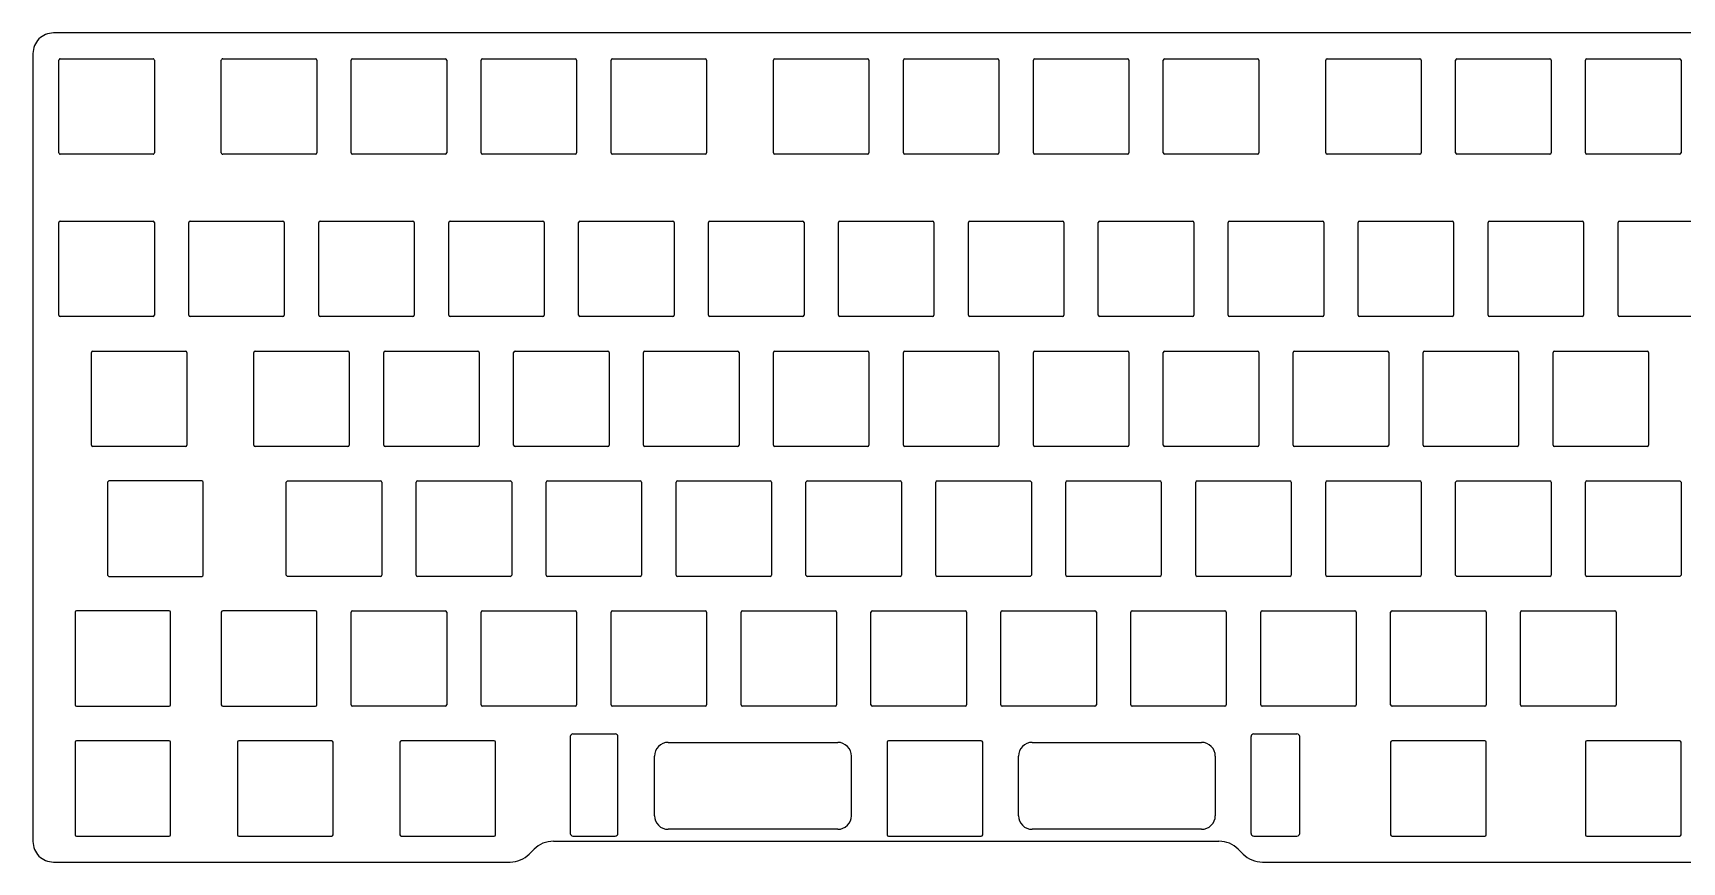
# Model space of a CAD drawing. Extents: x 0 to 1061, y 483 to 842.
# Drawn here: x 0 to 686, y 497 to 842 of the extents above; entities that cross this region are included whole.
import ezdxf

# ---------------------------------------------------------------- set-up
doc = ezdxf.new("R2010")
doc.units = 0
doc.layers.get('0').update_dxf_attribs({"linetype": 'CONTINUOUS'})

msp = doc.modelspace()

# ---------------------------------------------------------------- linework, layer by layer
at = {"color": 7}
for points in [[(744.963278, 841.552028), (674.638776, 841.552028), (431.673756, 841.552028), (188.70873, 841.552028), (8.841435, 841.552028)], [(0.3375, 833.048093), (0.3375, 505.327714)], [(11.109151, 791.662278), (11.109151, 830.213448)], [(11.67608, 830.780377), (50.22725, 830.780377)], [(50.794179, 830.213448), (50.794179, 791.662278)], [(78.609128, 791.662278), (78.609128, 830.213448)], [(79.17606, 830.780377), (117.727234, 830.780377)], [(118.294159, 830.213448), (118.294159, 791.662278)], [(132.60912, 791.662278), (132.60912, 830.213448)], [(133.176045, 830.780377), (171.727219, 830.780377)], [(172.294144, 830.213448), (172.294144, 791.662278)], [(186.609105, 791.662278), (186.609105, 830.213448)], [(187.17603, 830.780377), (225.727204, 830.780377)], [(226.294129, 830.213448), (226.294129, 791.662278)], [(240.60909, 791.662278), (240.60909, 830.213448)], [(241.176015, 830.780377), (279.727189, 830.780377)], [(280.294114, 830.213448), (280.294114, 791.662278)], [(308.109071, 791.662278), (308.109071, 830.213448)], [(308.675996, 830.780377), (347.22717, 830.780377)], [(347.794095, 830.213448), (347.794095, 791.662278)], [(362.109056, 791.662278), (362.109056, 830.213448)], [(362.675981, 830.780377), (401.227155, 830.780377)], [(401.79408, 830.213448), (401.79408, 791.662278)], [(416.109041, 791.662278), (416.109041, 830.213448)], [(416.675966, 830.780377), (455.22714, 830.780377)], [(455.794065, 830.213448), (455.794065, 791.662278)], [(470.109026, 791.662278), (470.109026, 830.213448)], [(470.67595, 830.780377), (509.227125, 830.780377)], [(509.794049, 830.213448), (509.794049, 791.662278)], [(537.609007, 791.662278), (537.609007, 830.213448)], [(538.175931, 830.780377), (576.727106, 830.780377)], [(577.294031, 830.213448), (577.294031, 791.662278)], [(591.608992, 791.662278), (591.608992, 830.213448)], [(592.175916, 830.780377), (630.727091, 830.780377)], [(631.294015, 830.213448), (631.294015, 791.662278)], [(645.608976, 791.662278), (645.608976, 830.213448)], [(646.175901, 830.780377), (684.727075, 830.780377)], [(685.294, 830.213448), (685.294, 791.662278)], [(50.22725, 791.095349), (11.67608, 791.095349)], [(117.727234, 791.095349), (79.17606, 791.095349)], [(171.727219, 791.095349), (133.176045, 791.095349)], [(225.727204, 791.095349), (187.17603, 791.095349)], [(279.727189, 791.095349), (241.176015, 791.095349)], [(347.22717, 791.095349), (308.675996, 791.095349)], [(401.227155, 791.095349), (362.675981, 791.095349)], [(455.22714, 791.095349), (416.675966, 791.095349)], [(509.227125, 791.095349), (470.67595, 791.095349)], [(576.727106, 791.095349), (538.175931, 791.095349)], [(630.727091, 791.095349), (592.175916, 791.095349)], [(684.727075, 791.095349), (646.175901, 791.095349)], [(11.109151, 724.162293), (11.109151, 762.713467)], [(11.67608, 763.280392), (50.22725, 763.280392)], [(50.794179, 762.713467), (50.794179, 724.162293)], [(65.109135, 724.162293), (65.109135, 762.713467)], [(65.676065, 763.280392), (104.227238, 763.280392)], [(104.794163, 762.713467), (104.794163, 724.162293)], [(119.109124, 724.162293), (119.109124, 762.713467)], [(119.676049, 763.280392), (158.227223, 763.280392)], [(158.794148, 762.713467), (158.794148, 724.162293)], [(173.109109, 724.162293), (173.109109, 762.713467)], [(173.676034, 763.280392), (212.227208, 763.280392)], [(212.794133, 762.713467), (212.794133, 724.162293)], [(227.109094, 724.162293), (227.109094, 762.713467)], [(227.676019, 763.280392), (266.227193, 763.280392)], [(266.794118, 762.713467), (266.794118, 724.162293)], [(281.109079, 724.162293), (281.109079, 762.713467)], [(281.676003, 763.280392), (320.227178, 763.280392)], [(320.794102, 762.713467), (320.794102, 724.162293)], [(335.109063, 724.162293), (335.109063, 762.713467)], [(335.675988, 763.280392), (374.227162, 763.280392)], [(374.794087, 762.713467), (374.794087, 724.162293)], [(389.109048, 724.162293), (389.109048, 762.713467)], [(389.675973, 763.280392), (428.227147, 763.280392)], [(428.794072, 762.713467), (428.794072, 724.162293)], [(443.109033, 724.162293), (443.109033, 762.713467)], [(443.675958, 763.280392), (482.227132, 763.280392)], [(482.794057, 762.713467), (482.794057, 724.162293)], [(497.109018, 724.162293), (497.109018, 762.713467)], [(497.675943, 763.280392), (536.227117, 763.280392)], [(536.794042, 762.713467), (536.794042, 724.162293)], [(551.109003, 724.162293), (551.109003, 762.713467)], [(551.675928, 763.280392), (590.227102, 763.280392)], [(590.794027, 762.713467), (590.794027, 724.162293)], [(605.108988, 724.162293), (605.108988, 762.713467)], [(605.675913, 763.280392), (644.227087, 763.280392)], [(644.794012, 762.713467), (644.794012, 724.162293)], [(659.108973, 724.162293), (659.108973, 762.713467)], [(659.675897, 763.280392), (698.227072, 763.280392)], [(50.22725, 723.595368), (11.67608, 723.595368)], [(104.227238, 723.595368), (65.676065, 723.595368)], [(158.227223, 723.595368), (119.676049, 723.595368)], [(212.227208, 723.595368), (173.676034, 723.595368)], [(266.227193, 723.595368), (227.676019, 723.595368)], [(320.227178, 723.595368), (281.676003, 723.595368)], [(374.227162, 723.595368), (335.675988, 723.595368)], [(428.227147, 723.595368), (389.675973, 723.595368)], [(482.227132, 723.595368), (443.675958, 723.595368)], [(536.227117, 723.595368), (497.675943, 723.595368)], [(590.227102, 723.595368), (551.675928, 723.595368)], [(644.227087, 723.595368), (605.675913, 723.595368)], [(698.227072, 723.595368), (659.675897, 723.595368)], [(24.609147, 670.162308), (24.609147, 708.713482)], [(25.176076, 709.280407), (63.727246, 709.280407)], [(64.294175, 708.713482), (64.294175, 670.162308)], [(92.109132, 670.162308), (92.109132, 708.713482)], [(92.676056, 709.280407), (131.227231, 709.280407)], [(131.794156, 708.713482), (131.794156, 670.162308)], [(146.109117, 670.162308), (146.109117, 708.713482)], [(146.676041, 709.280407), (185.227216, 709.280407)], [(185.79414, 708.713482), (185.79414, 670.162308)], [(200.109101, 670.162308), (200.109101, 708.713482)], [(200.676026, 709.280407), (239.2272, 709.280407)], [(239.794125, 708.713482), (239.794125, 670.162308)], [(254.109086, 670.162308), (254.109086, 708.713482)], [(254.676011, 709.280407), (293.227185, 709.280407)], [(293.79411, 708.713482), (293.79411, 670.162308)], [(308.109071, 670.162308), (308.109071, 708.713482)], [(308.675996, 709.280407), (347.22717, 709.280407)], [(347.794095, 708.713482), (347.794095, 670.162308)], [(362.109056, 670.162308), (362.109056, 708.713482)], [(362.675981, 709.280407), (401.227155, 709.280407)], [(401.79408, 708.713482), (401.79408, 670.162308)], [(416.109041, 670.162308), (416.109041, 708.713482)], [(416.675966, 709.280407), (455.22714, 709.280407)], [(455.794065, 708.713482), (455.794065, 670.162308)], [(470.109026, 670.162308), (470.109026, 708.713482)], [(470.67595, 709.280407), (509.227125, 709.280407)], [(509.794049, 708.713482), (509.794049, 670.162308)], [(524.10901, 670.162308), (524.10901, 708.713482)], [(524.675935, 709.280407), (563.227109, 709.280407)], [(563.794034, 708.713482), (563.794034, 670.162308)], [(578.108995, 670.162308), (578.108995, 708.713482)], [(578.67592, 709.280407), (617.227094, 709.280407)], [(617.794019, 708.713482), (617.794019, 670.162308)], [(632.10898, 670.162308), (632.10898, 708.713482)], [(632.675905, 709.280407), (671.227079, 709.280407)], [(671.794004, 708.713482), (671.794004, 670.162308)], [(63.727246, 669.595383), (25.176076, 669.595383)], [(131.227231, 669.595383), (92.676056, 669.595383)], [(185.227216, 669.595383), (146.676041, 669.595383)], [(239.2272, 669.595383), (200.676026, 669.595383)], [(293.227185, 669.595383), (254.676011, 669.595383)], [(347.22717, 669.595383), (308.675996, 669.595383)], [(401.227155, 669.595383), (362.675981, 669.595383)], [(455.22714, 669.595383), (416.675966, 669.595383)], [(509.227125, 669.595383), (470.67595, 669.595383)], [(563.227109, 669.595383), (524.675935, 669.595383)], [(617.227094, 669.595383), (578.67592, 669.595383)], [(671.227079, 669.595383), (632.675905, 669.595383)], [(31.359145, 654.713498), (31.359145, 616.162323)], [(70.477244, 655.280422), (31.926074, 655.280422)], [(71.044173, 616.162323), (71.044173, 654.713498)], [(105.609128, 616.162323), (105.609128, 654.713498)], [(106.176053, 655.280422), (144.727227, 655.280422)], [(145.294152, 654.713498), (145.294152, 616.162323)], [(159.609113, 616.162323), (159.609113, 654.713498)], [(160.176038, 655.280422), (198.727212, 655.280422)], [(199.294137, 654.713498), (199.294137, 616.162323)], [(213.609098, 616.162323), (213.609098, 654.713498)], [(214.176022, 655.280422), (252.727197, 655.280422)], [(253.294121, 654.713498), (253.294121, 616.162323)], [(267.609082, 616.162323), (267.609082, 654.713498)], [(268.176007, 655.280422), (306.727181, 655.280422)], [(307.294106, 654.713498), (307.294106, 616.162323)], [(321.609067, 616.162323), (321.609067, 654.713498)], [(322.175992, 655.280422), (360.727166, 655.280422)], [(361.294091, 654.713498), (361.294091, 616.162323)], [(375.609052, 616.162323), (375.609052, 654.713498)], [(376.175977, 655.280422), (414.727151, 655.280422)], [(415.294076, 654.713498), (415.294076, 616.162323)], [(429.609037, 616.162323), (429.609037, 654.713498)], [(430.175962, 655.280422), (468.727136, 655.280422)], [(469.294061, 654.713498), (469.294061, 616.162323)], [(483.609022, 616.162323), (483.609022, 654.713498)], [(484.175947, 655.280422), (522.727121, 655.280422)], [(523.294046, 654.713498), (523.294046, 616.162323)], [(537.609007, 616.162323), (537.609007, 654.713498)], [(538.175931, 655.280422), (576.727106, 655.280422)], [(577.294031, 654.713498), (577.294031, 616.162323)], [(591.608992, 616.162323), (591.608992, 654.713498)], [(592.175916, 655.280422), (630.727091, 655.280422)], [(631.294015, 654.713498), (631.294015, 616.162323)], [(645.608976, 616.162323), (645.608976, 654.713498)], [(646.175901, 655.280422), (684.727075, 655.280422)], [(685.294, 654.713498), (685.294, 616.162323)], [(31.926074, 615.595399), (70.477244, 615.595399)], [(144.727227, 615.595399), (106.176053, 615.595399)], [(198.727212, 615.595399), (160.176038, 615.595399)], [(252.727197, 615.595399), (214.176022, 615.595399)], [(306.727181, 615.595399), (268.176007, 615.595399)], [(360.727166, 615.595399), (322.175992, 615.595399)], [(414.727151, 615.595399), (376.175977, 615.595399)], [(468.727136, 615.595399), (430.175962, 615.595399)], [(522.727121, 615.595399), (484.175947, 615.595399)], [(576.727106, 615.595399), (538.175931, 615.595399)], [(630.727091, 615.595399), (592.175916, 615.595399)], [(684.727075, 615.595399), (646.175901, 615.595399)], [(17.859149, 600.713513), (17.859149, 562.162339)], [(56.977248, 601.280438), (18.426078, 601.280438)], [(57.544177, 562.162339), (57.544177, 600.713513)], [(78.609128, 600.713513), (78.609128, 562.162339)], [(117.727234, 601.280438), (79.17606, 601.280438)], [(118.294159, 562.162339), (118.294159, 600.713513)], [(132.60912, 562.162339), (132.60912, 600.713513)], [(133.176045, 601.280438), (171.727219, 601.280438)], [(172.294144, 600.713513), (172.294144, 562.162339)], [(186.609105, 562.162339), (186.609105, 600.713513)], [(187.17603, 601.280438), (225.727204, 601.280438)], [(226.294129, 600.713513), (226.294129, 562.162339)], [(240.60909, 562.162339), (240.60909, 600.713513)], [(241.176015, 601.280438), (279.727189, 601.280438)], [(280.294114, 600.713513), (280.294114, 562.162339)], [(294.609075, 562.162339), (294.609075, 600.713513)], [(295.176, 601.280438), (333.727174, 601.280438)], [(334.294099, 600.713513), (334.294099, 562.162339)], [(348.60906, 562.162339), (348.60906, 600.713513)], [(349.175985, 601.280438), (387.727159, 601.280438)], [(388.294084, 600.713513), (388.294084, 562.162339)], [(402.609045, 562.162339), (402.609045, 600.713513)], [(403.175969, 601.280438), (441.727144, 601.280438)], [(442.294068, 600.713513), (442.294068, 562.162339)], [(456.609029, 562.162339), (456.609029, 600.713513)], [(457.175954, 601.280438), (495.727128, 601.280438)], [(496.294053, 600.713513), (496.294053, 562.162339)], [(510.609014, 562.162339), (510.609014, 600.713513)], [(511.175939, 601.280438), (549.727113, 601.280438)], [(550.294038, 600.713513), (550.294038, 562.162339)], [(564.608999, 562.162339), (564.608999, 600.713513)], [(565.175924, 601.280438), (603.727098, 601.280438)], [(604.294023, 600.713513), (604.294023, 562.162339)], [(618.608984, 562.162339), (618.608984, 600.713513)], [(619.175909, 601.280438), (657.727083, 601.280438)], [(658.294008, 600.713513), (658.294008, 562.162339)], [(18.426078, 561.595414), (56.977248, 561.595414)], [(79.17606, 561.595414), (117.727234, 561.595414)], [(171.727219, 561.595414), (133.176045, 561.595414)], [(225.727204, 561.595414), (187.17603, 561.595414)], [(279.727189, 561.595414), (241.176015, 561.595414)], [(333.727174, 561.595414), (295.176, 561.595414)], [(387.727159, 561.595414), (349.175985, 561.595414)], [(441.727144, 561.595414), (403.175969, 561.595414)], [(495.727128, 561.595414), (457.175954, 561.595414)], [(549.727113, 561.595414), (511.175939, 561.595414)], [(603.727098, 561.595414), (565.175924, 561.595414)], [(657.727083, 561.595414), (619.175909, 561.595414)], [(223.613967, 548.981242), (223.613967, 508.729286)], [(224.747824, 550.115099), (242.32263, 550.115099)], [(243.456487, 508.729286), (243.456487, 548.981242)], [(506.605073, 508.729286), (506.605073, 548.981242)], [(507.738938, 550.115099), (525.675363, 550.115099)], [(526.80922, 508.729286), (526.80922, 548.981242)], [(17.859149, 546.713528), (17.859149, 508.162354)], [(56.977248, 547.280453), (18.426078, 547.280453)], [(57.544177, 508.162354), (57.544177, 546.713528)], [(85.359134, 546.713528), (85.359134, 508.162354)], [(124.477233, 547.280453), (85.926058, 547.280453)], [(125.044157, 508.162354), (125.044157, 546.713528)], [(152.859115, 546.713528), (152.859115, 508.162354)], [(191.977214, 547.280453), (153.426039, 547.280453)], [(192.544138, 508.162354), (192.544138, 546.713528)], [(264.349238, 546.571793), (334.807879, 546.571793)], [(355.359058, 546.713528), (355.359058, 508.162354)], [(394.477157, 547.280453), (355.925983, 547.280453)], [(395.044082, 508.162354), (395.044082, 546.713528)], [(415.595261, 546.571793), (486.053901, 546.571793)], [(564.608999, 546.713528), (564.608999, 508.162354)], [(603.727098, 547.280453), (565.175924, 547.280453)], [(604.294023, 508.162354), (604.294023, 546.713528)], [(645.608976, 546.713528), (645.608976, 508.162354)], [(684.727075, 547.280453), (646.175901, 547.280453)], [(685.294, 508.162354), (685.294, 546.713528)], [(258.679945, 516.099361), (258.679945, 540.902507)], [(340.477172, 516.099361), (340.477172, 540.902507)], [(409.925967, 516.099361), (409.925967, 540.902507)], [(491.723195, 540.902507), (491.723195, 516.099361)], [(18.426078, 507.595429), (56.977248, 507.595429)], [(85.926058, 507.595429), (124.477233, 507.595429)], [(153.426039, 507.595429), (191.977214, 507.595429)], [(224.747824, 507.595429), (242.32263, 507.595429)], [(334.807879, 510.430076), (264.349238, 510.430076)], [(355.925983, 507.595429), (394.477157, 507.595429)], [(486.053901, 510.430076), (415.595261, 510.430076)], [(507.738938, 507.595429), (525.675363, 507.595429)], [(565.175924, 507.595429), (603.727098, 507.595429)], [(646.175901, 507.595429), (684.727075, 507.595429)], [(206.61907, 500.144773), (208.622746, 502.14845)], [(216.640334, 505.469442), (493.262817, 505.469442)], [(501.280404, 502.14845), (503.284081, 500.144773)], [(8.841435, 496.823774), (148.128798, 496.823774), (198.601482, 496.823774)], [(511.301669, 496.823774), (607.12867, 496.823774), (710.168013, 496.823774)]]:
    msp.add_lwpolyline(points, dxfattribs=at)
for points in [[(2.828245, 839.061283), (1.233448, 837.466486), (0.3375, 835.303477), (0.3375, 833.048093)], [(8.841435, 841.552028), (6.586051, 841.552028), (4.423042, 840.65608), (2.828245, 839.061283)], [(11.2752, 830.614327), (11.168881, 830.508007), (11.109151, 830.363807), (11.109151, 830.213448)], [(11.67608, 830.780377), (11.525721, 830.780377), (11.38152, 830.720647), (11.2752, 830.614327)], [(50.628129, 830.614327), (50.521809, 830.720647), (50.377609, 830.780377), (50.22725, 830.780377)], [(50.794179, 830.213448), (50.794179, 830.363807), (50.734449, 830.508007), (50.628129, 830.614327)], [(78.775179, 830.614328), (78.668858, 830.508008), (78.609128, 830.363807), (78.609128, 830.213448)], [(79.17606, 830.780377), (79.025701, 830.780378), (78.881499, 830.720648), (78.775179, 830.614328)], [(118.294159, 830.213448), (118.294159, 830.526552), (118.040339, 830.780374), (117.727234, 830.780377)], [(133.176045, 830.780377), (132.86294, 830.780374), (132.60912, 830.526552), (132.60912, 830.213448)], [(172.294144, 830.213448), (172.294144, 830.526552), (172.040324, 830.780374), (171.727219, 830.780377)], [(187.17603, 830.780377), (186.862925, 830.780374), (186.609105, 830.526552), (186.609105, 830.213448)], [(226.294129, 830.213448), (226.294129, 830.526552), (226.040309, 830.780374), (225.727204, 830.780377)], [(241.176015, 830.780377), (240.86291, 830.780374), (240.60909, 830.526552), (240.60909, 830.213448)], [(280.294114, 830.213448), (280.294114, 830.526552), (280.040294, 830.780374), (279.727189, 830.780377)], [(308.675996, 830.780377), (308.362891, 830.780374), (308.109071, 830.526552), (308.109071, 830.213448)], [(347.794095, 830.213448), (347.794095, 830.526552), (347.540275, 830.780374), (347.22717, 830.780377)], [(362.675981, 830.780377), (362.362876, 830.780374), (362.109056, 830.526552), (362.109056, 830.213448)], [(401.79408, 830.213448), (401.79408, 830.526552), (401.54026, 830.780374), (401.227155, 830.780377)], [(416.675966, 830.780377), (416.362861, 830.780374), (416.109041, 830.526552), (416.109041, 830.213448)], [(455.794065, 830.213448), (455.794065, 830.526552), (455.540244, 830.780374), (455.22714, 830.780377)], [(470.67595, 830.780377), (470.362846, 830.780374), (470.109026, 830.526552), (470.109026, 830.213448)], [(509.794049, 830.213448), (509.794049, 830.526552), (509.540229, 830.780374), (509.227125, 830.780377)], [(538.175931, 830.780377), (537.862827, 830.780374), (537.609007, 830.526552), (537.609007, 830.213448)], [(577.294031, 830.213448), (577.294031, 830.526552), (577.04021, 830.780374), (576.727106, 830.780377)], [(592.175916, 830.780377), (591.862812, 830.780374), (591.608992, 830.526552), (591.608992, 830.213448)], [(631.294015, 830.213448), (631.294015, 830.526552), (631.040195, 830.780374), (630.727091, 830.780377)], [(646.175901, 830.780377), (645.862797, 830.780374), (645.608976, 830.526552), (645.608976, 830.213448)], [(685.294, 830.213448), (685.294, 830.526552), (685.04018, 830.780374), (684.727075, 830.780377)], [(11.109151, 791.662278), (11.109151, 791.511919), (11.168881, 791.367718), (11.2752, 791.261398)], [(11.2752, 791.261398), (11.38152, 791.155078), (11.525721, 791.095349), (11.67608, 791.095349)], [(50.22725, 791.095349), (50.377609, 791.095349), (50.521809, 791.155078), (50.628129, 791.261398)], [(50.628129, 791.261398), (50.734449, 791.367718), (50.794179, 791.511919), (50.794179, 791.662278)], [(78.609128, 791.662278), (78.609128, 791.511918), (78.668858, 791.367717), (78.775179, 791.261397)], [(78.775179, 791.261397), (78.881499, 791.155077), (79.025701, 791.095348), (79.17606, 791.095349)], [(117.727234, 791.095349), (118.040339, 791.095351), (118.294159, 791.349173), (118.294159, 791.662278)], [(132.60912, 791.662278), (132.60912, 791.349173), (132.86294, 791.095351), (133.176045, 791.095349)], [(171.727219, 791.095349), (172.040324, 791.095351), (172.294144, 791.349173), (172.294144, 791.662278)], [(186.609105, 791.662278), (186.609105, 791.349173), (186.862925, 791.095351), (187.17603, 791.095349)], [(225.727204, 791.095349), (226.040309, 791.095351), (226.294129, 791.349173), (226.294129, 791.662278)], [(240.60909, 791.662278), (240.60909, 791.349173), (240.86291, 791.095351), (241.176015, 791.095349)], [(279.727189, 791.095349), (280.040294, 791.095351), (280.294114, 791.349173), (280.294114, 791.662278)], [(308.109071, 791.662278), (308.109071, 791.349173), (308.362891, 791.095351), (308.675996, 791.095349)], [(347.22717, 791.095349), (347.540275, 791.095351), (347.794095, 791.349173), (347.794095, 791.662278)], [(362.109056, 791.662278), (362.109056, 791.349173), (362.362876, 791.095351), (362.675981, 791.095349)], [(401.227155, 791.095349), (401.54026, 791.095351), (401.79408, 791.349173), (401.79408, 791.662278)], [(416.109041, 791.662278), (416.109041, 791.349173), (416.362861, 791.095351), (416.675966, 791.095349)], [(455.22714, 791.095349), (455.540244, 791.095351), (455.794065, 791.349173), (455.794065, 791.662278)], [(470.109026, 791.662278), (470.109026, 791.349173), (470.362846, 791.095351), (470.67595, 791.095349)], [(509.227125, 791.095349), (509.540229, 791.095351), (509.794049, 791.349173), (509.794049, 791.662278)], [(537.609007, 791.662278), (537.609007, 791.349173), (537.862827, 791.095351), (538.175931, 791.095349)], [(576.727106, 791.095349), (577.04021, 791.095351), (577.294031, 791.349173), (577.294031, 791.662278)], [(591.608992, 791.662278), (591.608992, 791.349173), (591.862812, 791.095351), (592.175916, 791.095349)], [(630.727091, 791.095349), (631.040195, 791.095351), (631.294015, 791.349173), (631.294015, 791.662278)], [(645.608976, 791.662278), (645.608976, 791.349173), (645.862797, 791.095351), (646.175901, 791.095349)], [(684.727075, 791.095349), (685.04018, 791.095351), (685.294, 791.349173), (685.294, 791.662278)], [(11.67608, 763.280392), (11.362975, 763.280392), (11.109153, 763.026572), (11.109151, 762.713467)], [(50.794179, 762.713467), (50.794177, 763.026572), (50.540354, 763.280392), (50.22725, 763.280392)], [(65.676065, 763.280392), (65.36296, 763.280392), (65.109138, 763.026572), (65.109135, 762.713467)], [(104.794163, 762.713467), (104.794161, 763.02657), (104.540341, 763.28039), (104.227238, 763.280392)], [(119.676049, 763.280392), (119.362946, 763.28039), (119.109127, 763.02657), (119.109124, 762.713467)], [(158.794148, 762.713467), (158.794145, 763.02657), (158.540326, 763.28039), (158.227223, 763.280392)], [(173.676034, 763.280392), (173.362931, 763.28039), (173.109111, 763.02657), (173.109109, 762.713467)], [(212.794133, 762.713467), (212.79413, 763.02657), (212.540311, 763.28039), (212.227208, 763.280392)], [(227.676019, 763.280392), (227.362916, 763.28039), (227.109096, 763.02657), (227.109094, 762.713467)], [(266.794118, 762.713467), (266.794115, 763.02657), (266.540296, 763.28039), (266.227193, 763.280392)], [(281.676003, 763.280392), (281.362901, 763.28039), (281.109081, 763.02657), (281.109079, 762.713467)], [(320.794102, 762.713467), (320.7941, 763.02657), (320.540281, 763.28039), (320.227178, 763.280392)], [(335.675988, 763.280392), (335.362885, 763.28039), (335.109066, 763.02657), (335.109063, 762.713467)], [(374.794087, 762.713467), (374.794085, 763.02657), (374.540265, 763.28039), (374.227162, 763.280392)], [(389.675973, 763.280392), (389.36287, 763.28039), (389.109051, 763.02657), (389.109048, 762.713467)], [(428.794072, 762.713467), (428.79407, 763.02657), (428.54025, 763.28039), (428.227147, 763.280392)], [(443.675958, 763.280392), (443.362855, 763.28039), (443.109036, 763.02657), (443.109033, 762.713467)], [(482.794057, 762.713467), (482.794055, 763.02657), (482.540235, 763.28039), (482.227132, 763.280392)], [(497.675943, 763.280392), (497.36284, 763.28039), (497.109021, 763.02657), (497.109018, 762.713467)], [(536.794042, 762.713467), (536.794039, 763.02657), (536.54022, 763.28039), (536.227117, 763.280392)], [(551.675928, 763.280392), (551.362825, 763.28039), (551.109005, 763.02657), (551.109003, 762.713467)], [(590.794027, 762.713467), (590.794024, 763.02657), (590.540205, 763.28039), (590.227102, 763.280392)], [(605.675913, 763.280392), (605.36281, 763.28039), (605.10899, 763.02657), (605.108988, 762.713467)], [(644.794012, 762.713467), (644.794009, 763.02657), (644.54019, 763.28039), (644.227087, 763.280392)], [(659.675897, 763.280392), (659.362794, 763.28039), (659.108975, 763.02657), (659.108973, 762.713467)], [(11.109151, 724.162293), (11.109153, 723.849188), (11.362975, 723.595368), (11.67608, 723.595368)], [(50.22725, 723.595368), (50.540354, 723.595368), (50.794177, 723.849188), (50.794179, 724.162293)], [(65.109135, 724.162293), (65.109138, 723.849188), (65.36296, 723.595368), (65.676065, 723.595368)], [(104.227238, 723.595368), (104.540341, 723.595371), (104.794161, 723.84919), (104.794163, 724.162293)], [(119.109124, 724.162293), (119.109127, 723.84919), (119.362946, 723.595371), (119.676049, 723.595368)], [(158.227223, 723.595368), (158.540326, 723.595371), (158.794145, 723.84919), (158.794148, 724.162293)], [(173.109109, 724.162293), (173.109111, 723.84919), (173.362931, 723.595371), (173.676034, 723.595368)], [(212.227208, 723.595368), (212.540311, 723.595371), (212.79413, 723.84919), (212.794133, 724.162293)], [(227.109094, 724.162293), (227.109096, 723.84919), (227.362916, 723.595371), (227.676019, 723.595368)], [(266.227193, 723.595368), (266.540296, 723.595371), (266.794115, 723.84919), (266.794118, 724.162293)], [(281.109079, 724.162293), (281.109081, 723.84919), (281.362901, 723.595371), (281.676003, 723.595368)], [(320.227178, 723.595368), (320.540281, 723.595371), (320.7941, 723.84919), (320.794102, 724.162293)], [(335.109063, 724.162293), (335.109066, 723.84919), (335.362885, 723.595371), (335.675988, 723.595368)], [(374.227162, 723.595368), (374.540265, 723.595371), (374.794085, 723.84919), (374.794087, 724.162293)], [(389.109048, 724.162293), (389.109051, 723.84919), (389.36287, 723.595371), (389.675973, 723.595368)], [(428.227147, 723.595368), (428.54025, 723.595371), (428.79407, 723.84919), (428.794072, 724.162293)], [(443.109033, 724.162293), (443.109036, 723.84919), (443.362855, 723.595371), (443.675958, 723.595368)], [(482.227132, 723.595368), (482.540235, 723.595371), (482.794055, 723.84919), (482.794057, 724.162293)], [(497.109018, 724.162293), (497.109021, 723.84919), (497.36284, 723.595371), (497.675943, 723.595368)], [(536.227117, 723.595368), (536.54022, 723.595371), (536.794039, 723.84919), (536.794042, 724.162293)], [(551.109003, 724.162293), (551.109005, 723.84919), (551.362825, 723.595371), (551.675928, 723.595368)], [(590.227102, 723.595368), (590.540205, 723.595371), (590.794024, 723.84919), (590.794027, 724.162293)], [(605.108988, 724.162293), (605.10899, 723.84919), (605.36281, 723.595371), (605.675913, 723.595368)], [(644.227087, 723.595368), (644.54019, 723.595371), (644.794009, 723.84919), (644.794012, 724.162293)], [(659.108973, 724.162293), (659.108975, 723.84919), (659.362794, 723.595371), (659.675897, 723.595368)], [(25.176076, 709.280407), (24.862972, 709.280407), (24.609149, 709.026587), (24.609147, 708.713482)], [(64.294175, 708.713482), (64.294173, 709.026587), (64.040351, 709.280407), (63.727246, 709.280407)], [(92.676056, 709.280407), (92.362954, 709.280405), (92.109134, 709.026585), (92.109132, 708.713482)], [(131.794156, 708.713482), (131.794153, 709.026585), (131.540334, 709.280405), (131.227231, 709.280407)], [(146.676041, 709.280407), (146.362938, 709.280405), (146.109119, 709.026585), (146.109117, 708.713482)], [(185.79414, 708.713482), (185.794138, 709.026585), (185.540318, 709.280405), (185.227216, 709.280407)], [(200.676026, 709.280407), (200.362923, 709.280405), (200.109104, 709.026585), (200.109101, 708.713482)], [(239.794125, 708.713482), (239.794123, 709.026585), (239.540303, 709.280405), (239.2272, 709.280407)], [(254.676011, 709.280407), (254.362908, 709.280405), (254.109089, 709.026585), (254.109086, 708.713482)], [(293.79411, 708.713482), (293.794108, 709.026585), (293.540288, 709.280405), (293.227185, 709.280407)], [(308.675996, 709.280407), (308.362893, 709.280405), (308.109074, 709.026585), (308.109071, 708.713482)], [(347.794095, 708.713482), (347.794092, 709.026585), (347.540273, 709.280405), (347.22717, 709.280407)], [(362.675981, 709.280407), (362.362878, 709.280405), (362.109058, 709.026585), (362.109056, 708.713482)], [(401.79408, 708.713482), (401.794077, 709.026585), (401.540258, 709.280405), (401.227155, 709.280407)], [(416.675966, 709.280407), (416.362863, 709.280405), (416.109043, 709.026585), (416.109041, 708.713482)], [(455.794065, 708.713482), (455.794062, 709.026585), (455.540243, 709.280405), (455.22714, 709.280407)], [(470.67595, 709.280407), (470.362848, 709.280405), (470.109028, 709.026585), (470.109026, 708.713482)], [(509.794049, 708.713482), (509.794047, 709.026585), (509.540228, 709.280405), (509.227125, 709.280407)], [(524.675935, 709.280407), (524.362832, 709.280405), (524.109013, 709.026585), (524.10901, 708.713482)], [(563.794034, 708.713482), (563.794032, 709.026585), (563.540212, 709.280405), (563.227109, 709.280407)], [(578.67592, 709.280407), (578.362817, 709.280405), (578.108998, 709.026585), (578.108995, 708.713482)], [(617.794019, 708.713482), (617.794017, 709.026585), (617.540197, 709.280405), (617.227094, 709.280407)], [(632.675905, 709.280407), (632.362802, 709.280405), (632.108983, 709.026585), (632.10898, 708.713482)], [(671.794004, 708.713482), (671.794002, 709.026585), (671.540182, 709.280405), (671.227079, 709.280407)], [(24.609147, 670.162308), (24.609149, 669.849204), (24.862972, 669.595383), (25.176076, 669.595383)], [(63.727246, 669.595383), (64.040351, 669.595383), (64.294173, 669.849204), (64.294175, 670.162308)], [(92.109132, 670.162308), (92.109134, 669.849205), (92.362954, 669.595386), (92.676056, 669.595383)], [(131.227231, 669.595383), (131.540334, 669.595386), (131.794153, 669.849205), (131.794156, 670.162308)], [(146.109117, 670.162308), (146.109119, 669.849205), (146.362938, 669.595386), (146.676041, 669.595383)], [(185.227216, 669.595383), (185.540318, 669.595386), (185.794138, 669.849205), (185.79414, 670.162308)], [(200.109101, 670.162308), (200.109104, 669.849205), (200.362923, 669.595386), (200.676026, 669.595383)], [(239.2272, 669.595383), (239.540303, 669.595386), (239.794123, 669.849205), (239.794125, 670.162308)], [(254.109086, 670.162308), (254.109089, 669.849205), (254.362908, 669.595386), (254.676011, 669.595383)], [(293.227185, 669.595383), (293.540288, 669.595386), (293.794108, 669.849205), (293.79411, 670.162308)], [(308.109071, 670.162308), (308.109074, 669.849205), (308.362893, 669.595386), (308.675996, 669.595383)], [(347.22717, 669.595383), (347.540273, 669.595386), (347.794092, 669.849205), (347.794095, 670.162308)], [(362.109056, 670.162308), (362.109058, 669.849205), (362.362878, 669.595386), (362.675981, 669.595383)], [(401.227155, 669.595383), (401.540258, 669.595386), (401.794077, 669.849205), (401.79408, 670.162308)], [(416.109041, 670.162308), (416.109043, 669.849205), (416.362863, 669.595386), (416.675966, 669.595383)], [(455.22714, 669.595383), (455.540243, 669.595386), (455.794062, 669.849205), (455.794065, 670.162308)], [(470.109026, 670.162308), (470.109028, 669.849205), (470.362848, 669.595386), (470.67595, 669.595383)], [(509.227125, 669.595383), (509.540228, 669.595386), (509.794047, 669.849205), (509.794049, 670.162308)], [(524.10901, 670.162308), (524.109013, 669.849205), (524.362832, 669.595386), (524.675935, 669.595383)], [(563.227109, 669.595383), (563.540212, 669.595386), (563.794032, 669.849205), (563.794034, 670.162308)], [(578.108995, 670.162308), (578.108998, 669.849205), (578.362817, 669.595386), (578.67592, 669.595383)], [(617.227094, 669.595383), (617.540197, 669.595386), (617.794017, 669.849205), (617.794019, 670.162308)], [(632.10898, 670.162308), (632.108983, 669.849205), (632.362802, 669.595386), (632.675905, 669.595383)], [(671.227079, 669.595383), (671.540182, 669.595386), (671.794002, 669.849205), (671.794004, 670.162308)], [(31.926074, 655.280422), (31.61297, 655.280422), (31.359147, 655.026602), (31.359145, 654.713498)], [(71.044173, 654.713498), (71.044171, 655.026602), (70.790349, 655.280422), (70.477244, 655.280422)], [(106.176053, 655.280422), (105.86295, 655.28042), (105.60913, 655.0266), (105.609128, 654.713498)], [(145.294152, 654.713498), (145.294149, 655.0266), (145.04033, 655.28042), (144.727227, 655.280422)], [(160.176038, 655.280422), (159.862935, 655.28042), (159.609115, 655.0266), (159.609113, 654.713498)], [(199.294137, 654.713498), (199.294134, 655.0266), (199.040315, 655.28042), (198.727212, 655.280422)], [(214.176022, 655.280422), (213.862919, 655.28042), (213.6091, 655.0266), (213.609098, 654.713498)], [(253.294121, 654.713498), (253.294119, 655.0266), (253.0403, 655.28042), (252.727197, 655.280422)], [(268.176007, 655.280422), (267.862904, 655.28042), (267.609085, 655.0266), (267.609082, 654.713498)], [(307.294106, 654.713498), (307.294104, 655.0266), (307.040284, 655.28042), (306.727181, 655.280422)], [(322.175992, 655.280422), (321.862889, 655.28042), (321.60907, 655.0266), (321.609067, 654.713498)], [(361.294091, 654.713498), (361.294089, 655.0266), (361.040269, 655.28042), (360.727166, 655.280422)], [(376.175977, 655.280422), (375.862874, 655.28042), (375.609055, 655.0266), (375.609052, 654.713498)], [(415.294076, 654.713498), (415.294073, 655.0266), (415.040254, 655.28042), (414.727151, 655.280422)], [(430.175962, 655.280422), (429.862859, 655.28042), (429.609039, 655.0266), (429.609037, 654.713498)], [(469.294061, 654.713498), (469.294058, 655.0266), (469.040239, 655.28042), (468.727136, 655.280422)], [(484.175947, 655.280422), (483.862844, 655.28042), (483.609024, 655.0266), (483.609022, 654.713498)], [(523.294046, 654.713498), (523.294043, 655.0266), (523.040224, 655.28042), (522.727121, 655.280422)], [(538.175931, 655.280422), (537.862829, 655.28042), (537.609009, 655.0266), (537.609007, 654.713498)], [(577.294031, 654.713498), (577.294028, 655.0266), (577.040209, 655.28042), (576.727106, 655.280422)], [(592.175916, 655.280422), (591.862813, 655.28042), (591.608994, 655.0266), (591.608992, 654.713498)], [(631.294015, 654.713498), (631.294013, 655.0266), (631.040193, 655.28042), (630.727091, 655.280422)], [(646.175901, 655.280422), (645.862798, 655.28042), (645.608979, 655.0266), (645.608976, 654.713498)], [(685.294, 654.713498), (685.293998, 655.0266), (685.040178, 655.28042), (684.727075, 655.280422)], [(31.359145, 616.162323), (31.359147, 615.849219), (31.61297, 615.595399), (31.926074, 615.595399)], [(70.477244, 615.595399), (70.790349, 615.595399), (71.044171, 615.849219), (71.044173, 616.162323)], [(105.609128, 616.162323), (105.60913, 615.84922), (105.86295, 615.595401), (106.176053, 615.595399)], [(144.727227, 615.595399), (145.04033, 615.595401), (145.294149, 615.84922), (145.294152, 616.162323)], [(159.609113, 616.162323), (159.609115, 615.84922), (159.862935, 615.595401), (160.176038, 615.595399)], [(198.727212, 615.595399), (199.040315, 615.595401), (199.294134, 615.84922), (199.294137, 616.162323)], [(213.609098, 616.162323), (213.6091, 615.84922), (213.862919, 615.595401), (214.176022, 615.595399)], [(252.727197, 615.595399), (253.0403, 615.595401), (253.294119, 615.84922), (253.294121, 616.162323)], [(267.609082, 616.162323), (267.609085, 615.84922), (267.862904, 615.595401), (268.176007, 615.595399)], [(306.727181, 615.595399), (307.040284, 615.595401), (307.294104, 615.84922), (307.294106, 616.162323)], [(321.609067, 616.162323), (321.60907, 615.84922), (321.862889, 615.595401), (322.175992, 615.595399)], [(360.727166, 615.595399), (361.040269, 615.595401), (361.294089, 615.84922), (361.294091, 616.162323)], [(375.609052, 616.162323), (375.609055, 615.84922), (375.862874, 615.595401), (376.175977, 615.595399)], [(414.727151, 615.595399), (415.040254, 615.595401), (415.294073, 615.84922), (415.294076, 616.162323)], [(429.609037, 616.162323), (429.609039, 615.84922), (429.862859, 615.595401), (430.175962, 615.595399)], [(468.727136, 615.595399), (469.040239, 615.595401), (469.294058, 615.84922), (469.294061, 616.162323)], [(483.609022, 616.162323), (483.609024, 615.84922), (483.862844, 615.595401), (484.175947, 615.595399)], [(522.727121, 615.595399), (523.040224, 615.595401), (523.294043, 615.84922), (523.294046, 616.162323)], [(537.609007, 616.162323), (537.609009, 615.84922), (537.862829, 615.595401), (538.175931, 615.595399)], [(576.727106, 615.595399), (577.040209, 615.595401), (577.294028, 615.84922), (577.294031, 616.162323)], [(591.608992, 616.162323), (591.608994, 615.84922), (591.862813, 615.595401), (592.175916, 615.595399)], [(630.727091, 615.595399), (631.040193, 615.595401), (631.294013, 615.84922), (631.294015, 616.162323)], [(645.608976, 616.162323), (645.608979, 615.84922), (645.862798, 615.595401), (646.175901, 615.595399)], [(684.727075, 615.595399), (685.040178, 615.595401), (685.293998, 615.84922), (685.294, 616.162323)], [(18.426078, 601.280438), (18.112973, 601.280438), (17.859151, 601.026617), (17.859149, 600.713513)], [(57.544177, 600.713513), (57.544175, 601.026617), (57.290352, 601.280438), (56.977248, 601.280438)], [(79.17606, 601.280438), (78.862954, 601.280439), (78.60913, 601.026619), (78.609128, 600.713513)], [(118.294159, 600.713513), (118.294157, 601.026616), (118.040337, 601.280435), (117.727234, 601.280438)], [(133.176045, 601.280438), (132.862942, 601.280435), (132.609123, 601.026616), (132.60912, 600.713513)], [(172.294144, 600.713513), (172.294142, 601.026616), (172.040322, 601.280435), (171.727219, 601.280438)], [(187.17603, 601.280438), (186.862927, 601.280435), (186.609108, 601.026616), (186.609105, 600.713513)], [(226.294129, 600.713513), (226.294127, 601.026616), (226.040307, 601.280435), (225.727204, 601.280438)], [(241.176015, 601.280438), (240.862912, 601.280435), (240.609092, 601.026616), (240.60909, 600.713513)], [(280.294114, 600.713513), (280.294111, 601.026616), (280.040292, 601.280435), (279.727189, 601.280438)], [(295.176, 601.280438), (294.862897, 601.280435), (294.609077, 601.026616), (294.609075, 600.713513)], [(334.294099, 600.713513), (334.294096, 601.026616), (334.040277, 601.280435), (333.727174, 601.280438)], [(349.175985, 601.280438), (348.862882, 601.280435), (348.609062, 601.026616), (348.60906, 600.713513)], [(388.294084, 600.713513), (388.294081, 601.026616), (388.040262, 601.280435), (387.727159, 601.280438)], [(403.175969, 601.280438), (402.862866, 601.280435), (402.609047, 601.026616), (402.609045, 600.713513)], [(442.294068, 600.713513), (442.294066, 601.026616), (442.040246, 601.280435), (441.727144, 601.280438)], [(457.175954, 601.280438), (456.862851, 601.280435), (456.609032, 601.026616), (456.609029, 600.713513)], [(496.294053, 600.713513), (496.294051, 601.026616), (496.040231, 601.280435), (495.727128, 601.280438)], [(511.175939, 601.280438), (510.862836, 601.280435), (510.609017, 601.026616), (510.609014, 600.713513)], [(550.294038, 600.713513), (550.294036, 601.026616), (550.040216, 601.280435), (549.727113, 601.280438)], [(565.175924, 601.280438), (564.862821, 601.280435), (564.609002, 601.026616), (564.608999, 600.713513)], [(604.294023, 600.713513), (604.29402, 601.026616), (604.040201, 601.280435), (603.727098, 601.280438)], [(619.175909, 601.280438), (618.862806, 601.280435), (618.608986, 601.026616), (618.608984, 600.713513)], [(658.294008, 600.713513), (658.294005, 601.026616), (658.040186, 601.280435), (657.727083, 601.280438)], [(17.859149, 562.162339), (17.859151, 561.849234), (18.112973, 561.595414), (18.426078, 561.595414)], [(56.977248, 561.595414), (57.290352, 561.595414), (57.544175, 561.849234), (57.544177, 562.162339)], [(78.609128, 562.162339), (78.60913, 561.849233), (78.862954, 561.595412), (79.17606, 561.595414)], [(117.727234, 561.595414), (118.040337, 561.595416), (118.294157, 561.849236), (118.294159, 562.162339)], [(132.60912, 562.162339), (132.609123, 561.849236), (132.862942, 561.595416), (133.176045, 561.595414)], [(171.727219, 561.595414), (172.040322, 561.595416), (172.294142, 561.849236), (172.294144, 562.162339)], [(186.609105, 562.162339), (186.609108, 561.849236), (186.862927, 561.595416), (187.17603, 561.595414)], [(225.727204, 561.595414), (226.040307, 561.595416), (226.294127, 561.849236), (226.294129, 562.162339)], [(240.60909, 562.162339), (240.609092, 561.849236), (240.862912, 561.595416), (241.176015, 561.595414)], [(279.727189, 561.595414), (280.040292, 561.595416), (280.294111, 561.849236), (280.294114, 562.162339)], [(294.609075, 562.162339), (294.609077, 561.849236), (294.862897, 561.595416), (295.176, 561.595414)], [(333.727174, 561.595414), (334.040277, 561.595416), (334.294096, 561.849236), (334.294099, 562.162339)], [(348.60906, 562.162339), (348.609062, 561.849236), (348.862882, 561.595416), (349.175985, 561.595414)], [(387.727159, 561.595414), (388.040262, 561.595416), (388.294081, 561.849236), (388.294084, 562.162339)], [(402.609045, 562.162339), (402.609047, 561.849236), (402.862866, 561.595416), (403.175969, 561.595414)], [(441.727144, 561.595414), (442.040246, 561.595416), (442.294066, 561.849236), (442.294068, 562.162339)], [(456.609029, 562.162339), (456.609032, 561.849236), (456.862851, 561.595416), (457.175954, 561.595414)], [(495.727128, 561.595414), (496.040231, 561.595416), (496.294051, 561.849236), (496.294053, 562.162339)], [(510.609014, 562.162339), (510.609017, 561.849236), (510.862836, 561.595416), (511.175939, 561.595414)], [(549.727113, 561.595414), (550.040216, 561.595416), (550.294036, 561.849236), (550.294038, 562.162339)], [(564.608999, 562.162339), (564.609002, 561.849236), (564.862821, 561.595416), (565.175924, 561.595414)], [(603.727098, 561.595414), (604.040201, 561.595416), (604.29402, 561.849236), (604.294023, 562.162339)], [(618.608984, 562.162339), (618.608986, 561.849236), (618.862806, 561.595416), (619.175909, 561.595414)], [(657.727083, 561.595414), (658.040186, 561.595416), (658.294005, 561.849236), (658.294008, 562.162339)], [(224.747824, 550.115099), (224.121613, 550.115099), (223.613968, 549.607454), (223.613967, 548.981242)], [(243.456487, 548.981242), (243.456486, 549.607454), (242.948841, 550.115099), (242.32263, 550.115099)], [(506.937175, 549.783003), (506.724534, 549.570363), (506.605073, 549.281961), (506.605073, 548.981242)], [(507.738938, 550.115099), (507.438219, 550.115101), (507.149816, 549.995642), (506.937175, 549.783003)], [(526.80922, 548.981242), (526.809219, 549.607454), (526.301574, 550.115099), (525.675363, 550.115099)], [(18.426078, 547.280453), (18.112973, 547.280453), (17.859151, 547.026633), (17.859149, 546.713528)], [(57.544177, 546.713528), (57.544175, 547.026633), (57.290352, 547.280453), (56.977248, 547.280453)], [(85.926058, 547.280453), (85.612955, 547.28045), (85.359136, 547.026631), (85.359134, 546.713528)], [(125.044157, 546.713528), (125.044155, 547.026631), (124.790335, 547.28045), (124.477233, 547.280453)], [(153.426039, 547.280453), (153.112937, 547.28045), (152.859117, 547.026631), (152.859115, 546.713528)], [(192.544138, 546.713528), (192.544136, 547.026631), (192.290317, 547.28045), (191.977214, 547.280453)], [(260.340444, 544.911299), (259.277245, 543.848102), (258.679946, 542.406096), (258.679945, 540.902507)], [(264.349238, 546.571793), (262.845649, 546.571794), (261.403643, 545.974496), (260.340444, 544.911299)], [(338.816673, 544.911299), (337.753474, 545.974496), (336.311468, 546.571794), (334.807879, 546.571793)], [(340.477172, 540.902507), (340.477171, 542.406096), (339.879872, 543.848102), (338.816673, 544.911299)], [(355.925983, 547.280453), (355.61288, 547.28045), (355.35906, 547.026631), (355.359058, 546.713528)], [(395.044082, 546.713528), (395.044079, 547.026631), (394.79026, 547.28045), (394.477157, 547.280453)], [(411.586467, 544.911299), (410.523268, 543.848102), (409.925968, 542.406096), (409.925967, 540.902507)], [(415.595261, 546.571793), (414.091672, 546.571794), (412.649665, 545.974496), (411.586467, 544.911299)], [(490.062695, 544.911299), (488.999497, 545.974496), (487.55749, 546.571794), (486.053901, 546.571793)], [(491.723195, 540.902507), (491.723194, 542.406096), (491.125894, 543.848102), (490.062695, 544.911299)], [(565.175924, 547.280453), (564.862821, 547.28045), (564.609002, 547.026631), (564.608999, 546.713528)], [(604.294023, 546.713528), (604.29402, 547.026631), (604.040201, 547.28045), (603.727098, 547.280453)], [(646.175901, 547.280453), (645.862798, 547.28045), (645.608979, 547.026631), (645.608976, 546.713528)], [(685.294, 546.713528), (685.293998, 547.026631), (685.040178, 547.28045), (684.727075, 547.280453)], [(258.679945, 516.099361), (258.679946, 514.595772), (259.277245, 513.153767), (260.340444, 512.090569)], [(338.816673, 512.090569), (339.879872, 513.153767), (340.477171, 514.595772), (340.477172, 516.099361)], [(409.925967, 516.099361), (409.925968, 514.595772), (410.523268, 513.153767), (411.586467, 512.090569)], [(490.062695, 512.090569), (491.125894, 513.153767), (491.723194, 514.595772), (491.723195, 516.099361)], [(17.859149, 508.162354), (17.859151, 507.849249), (18.112973, 507.595429), (18.426078, 507.595429)], [(56.977248, 507.595429), (57.290352, 507.595429), (57.544175, 507.849249), (57.544177, 508.162354)], [(85.359134, 508.162354), (85.359136, 507.849251), (85.612955, 507.595431), (85.926058, 507.595429)], [(124.477233, 507.595429), (124.790335, 507.595431), (125.044155, 507.849251), (125.044157, 508.162354)], [(152.859115, 508.162354), (152.859117, 507.849251), (153.112937, 507.595431), (153.426039, 507.595429)], [(191.977214, 507.595429), (192.290317, 507.595431), (192.544136, 507.849251), (192.544138, 508.162354)], [(223.613967, 508.729286), (223.613968, 508.103074), (224.121613, 507.595429), (224.747824, 507.595429)], [(242.32263, 507.595429), (242.948841, 507.595429), (243.456486, 508.103074), (243.456487, 508.729286)], [(260.340444, 512.090569), (261.403643, 511.027372), (262.845649, 510.430075), (264.349238, 510.430076)], [(334.807879, 510.430076), (336.311468, 510.430075), (337.753474, 511.027372), (338.816673, 512.090569)], [(355.359058, 508.162354), (355.35906, 507.849251), (355.61288, 507.595431), (355.925983, 507.595429)], [(394.477157, 507.595429), (394.79026, 507.595431), (395.044079, 507.849251), (395.044082, 508.162354)], [(411.586467, 512.090569), (412.649665, 511.027372), (414.091672, 510.430075), (415.595261, 510.430076)], [(486.053901, 510.430076), (487.55749, 510.430075), (488.999497, 511.027372), (490.062695, 512.090569)], [(506.605073, 508.729286), (506.605073, 508.428567), (506.724534, 508.140165), (506.937175, 507.927526)], [(506.937175, 507.927526), (507.149816, 507.714886), (507.438219, 507.595427), (507.738938, 507.595429)], [(525.675363, 507.595429), (526.301574, 507.595429), (526.809219, 508.103074), (526.80922, 508.729286)], [(564.608999, 508.162354), (564.609002, 507.849251), (564.862821, 507.595431), (565.175924, 507.595429)], [(603.727098, 507.595429), (604.040201, 507.595431), (604.29402, 507.849251), (604.294023, 508.162354)], [(645.608976, 508.162354), (645.608979, 507.849251), (645.862798, 507.595431), (646.175901, 507.595429)], [(684.727075, 507.595429), (685.040178, 507.595431), (685.293998, 507.849251), (685.294, 508.162354)], [(0.3375, 505.327714), (0.337499, 503.07233), (1.233446, 500.909319), (2.828243, 499.314521)], [(216.640334, 505.469442), (213.633156, 505.469443), (210.749143, 504.274846), (208.622746, 502.14845)], [(501.280404, 502.14845), (499.154008, 504.274846), (496.269995, 505.469443), (493.262817, 505.469442)], [(2.828243, 499.314521), (4.42304, 497.719723), (6.58605, 496.823774), (8.841435, 496.823774)], [(198.601482, 496.823774), (201.608661, 496.823776), (204.492674, 498.018375), (206.61907, 500.144773)], [(503.284081, 500.144773), (505.410477, 498.018375), (508.294489, 496.823776), (511.301669, 496.823774)]]:
    msp.add_open_spline(points, degree=3, dxfattribs=at)

doc.saveas('drawing.dxf')
